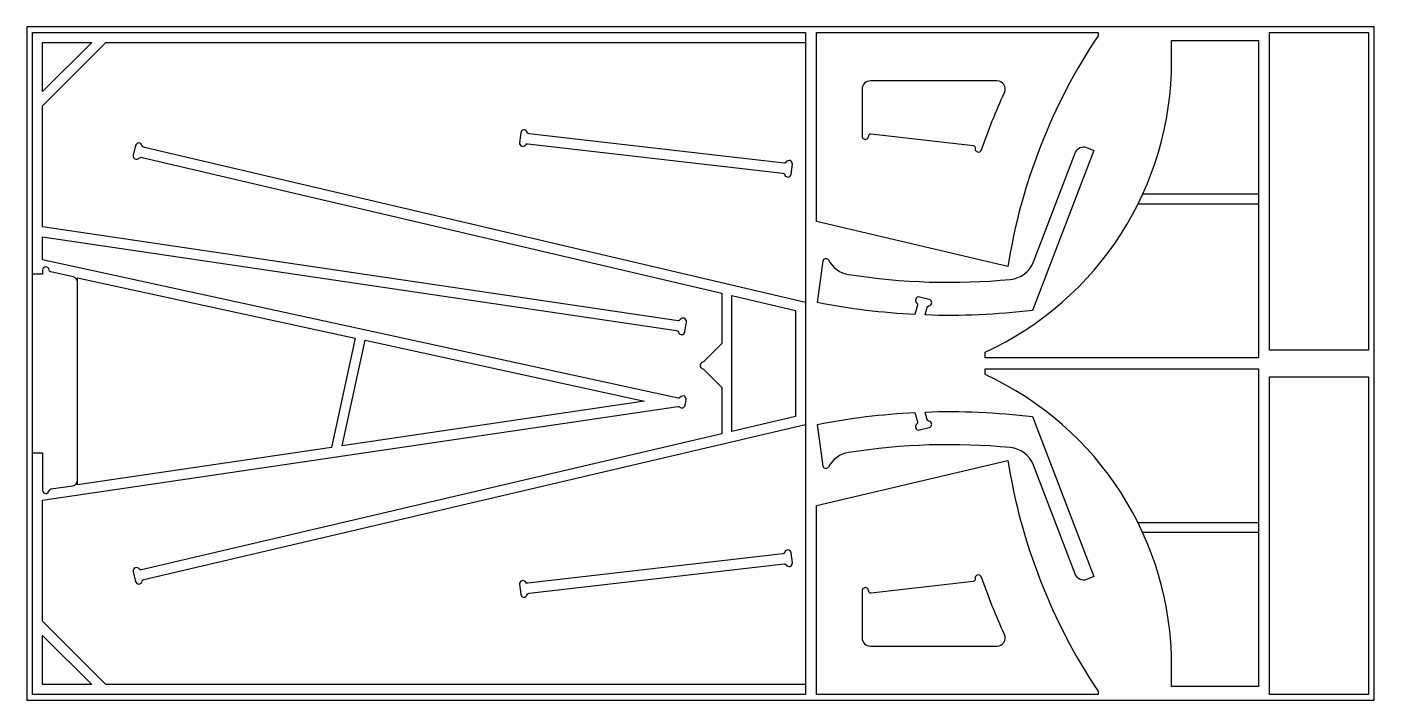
# Model space of a CAD drawing. Header units: millimetres. Extents: x 0 to 2440, y 0 to 1220.
import ezdxf

# ---------------------------------------------------------------- set-up
doc = ezdxf.new("R2010")
doc.units = ezdxf.units.MM
doc.layers.add('Basisplaat', color=7, linetype='Continuous', true_color=0x000000)
doc.layers.add('Onderdelen', color=7, linetype='Continuous', true_color=0x000000)

msp = doc.modelspace()

# ---------------------------------------------------------------- linework, layer by layer
at = {"layer": 'Basisplaat'}
msp.add_lwpolyline([(0, 0), (2440, 0), (2440, 1220), (0, 1220)], close=True, dxfattribs=at)
at = {"layer": 'Onderdelen'}
for points in [[(1410, 1210), (1410, 10), (10, 10), (10, 1210)], [(2250.67772, 634.4), (2250.67772, 1210), (2430, 1210), (2430, 634.4)], [(28.2, 1102.73869), (28.2, 1191.8), (117.26131, 1191.8)], [(1277, 486.88411), (1277, 733.11589), (1391.8, 706.20266), (1391.8, 513.79734)], [(570.8002, 460.72139), (612.45836, 652.01575), (1118.62424, 541.78802)], [(2250.67772, 10.4), (2250.67772, 586), (2430, 586), (2430, 10.4)], [(28.2, 28.2), (28.2, 117.26131), (117.26131, 28.2)]]:
    msp.add_lwpolyline(points, close=True, dxfattribs=at)
for points in [[(1430, 1210), (1940, 1210), (1940, 1204, 0.1081076482), (1776.81545, 785.91108), (1430, 867.21704)], [(2073.3897, 1158), (2073.3897, 1195.6), (2230.39488, 1195.6), (2230.39488, 620), (1735.39488, 620), (1735.39488, 630.48606, 0.2928843921)], [(1512.62425, 1022.26644, 1.004171237), (1524.62404, 1022.31639, -0.450855583), (1529.08344, 1026.3232), (1713.93585, 1004.945, -0.4349932389), (1717.40764, 1000.23349, 0.9289102361), (1728.9752, 997.16571, -0.024381509), (1770.65205, 1101.00774, 0.5466979018), (1757.0202, 1122.26655), (1527.62425, 1122.26655, 0.4142135624), (1512.62425, 1107.26655)], [(903.35758, 1006.38424, -0.2982167239), (907.27509, 1008.34717), (1369.2655, 954.91793, -0.2982166794), (1372.63157, 952.11265, 0.8128356976), (1384.33024, 953.17569), (1386.42114, 971.25519, 0.8128356609), (1375.27391, 974.96036, -0.2982167239), (1371.3564, 972.99743), (909.36599, 1026.42667, -0.2982172522), (905.99992, 1029.23195, 0.8128356976), (894.30125, 1028.16891), (892.21035, 1010.08941, 0.8128365192)], [(1918.8606, 1001.63014), (1932.67759, 996.32629), (1821.36082, 706.3362, -0.0392730814), (1627.04906, 697.90704), (1630.48588, 711.28959, -0.2982170334), (1633.72235, 714.24345, 0.8128356744), (1634.25808, 725.9781), (1616.6301, 730.50519, 0.8128352635), (1611.44524, 719.9645, -0.2982165418), (1612.8579, 715.81668), (1608.46221, 698.70035, -0.035926169), (1431.8204, 720.35428), (1442.21412, 796.1704, -0.7325820293), (1451.61125, 797.78382, 0.2392551546), (1488.32083, 771.30939, 0.0623145363), (1781.17011, 762.32991, 0.2849743799), (1823.16525, 794.19164), (1899.48137, 993.00195, -0.4142135624)], [(2073.3897, 24.8), (2073.3897, 62.4, 0.2928843921), (1735.39488, 589.91394), (1735.39488, 600.4), (2230.39488, 600.4), (2230.39488, 24.8)], [(1932.67759, 223.67371), (1918.8606, 218.36986, -0.4142135624), (1899.48137, 226.99805), (1823.16525, 425.80836, 0.2849743799), (1781.17011, 457.67009, 0.0623145363), (1488.32083, 448.69061, 0.2392551546), (1451.61125, 422.21618, -0.7325820293), (1442.21412, 423.8296), (1431.8204, 499.64572, -0.035926169), (1608.46221, 521.29965), (1612.8579, 504.18332, -0.2982165418), (1611.44524, 500.0355, 0.8128352635), (1616.6301, 489.49481), (1634.25808, 494.0219, 0.8128356744), (1633.72235, 505.75655, -0.2982170334), (1630.48588, 508.71041), (1627.04906, 522.09296, -0.0392730814), (1821.36082, 513.6638)], [(1430, 352.78296), (1776.81545, 434.08892, 0.1081076482), (1940, 16), (1940, 10), (1430, 10)], [(892.21035, 209.91059), (894.30125, 191.83109, 0.8128356976), (905.99992, 190.76805, -0.2982167749), (909.36599, 193.57333), (1371.3564, 247.00257, -0.2982167239), (1375.27391, 245.03964, 0.8128356609), (1386.42114, 248.74481), (1384.33024, 266.82431, 0.8128356976), (1372.63157, 267.88735, -0.2982166794), (1369.2655, 265.08207), (907.27509, 211.65283, -0.2982163899), (903.35758, 213.61576, 0.8128352336)], [(1512.62425, 112.73345, 0.4142135624), (1527.62425, 97.73345), (1757.0202, 97.73345, 0.5466979018), (1770.65205, 118.99226, -0.024381509), (1728.9752, 222.83429, 0.9289102361), (1717.40764, 219.76651, -0.4349932389), (1713.93585, 215.055), (1529.08344, 193.6768, -0.450855583), (1524.62404, 197.68361, 1.004171237), (1512.62425, 197.73356)]]:
    msp.add_lwpolyline(points, format="xyb", close=True, dxfattribs=at)
for points in [[(1410, 28.2), (143, 28.2), (28.2, 143), (28.2, 362.0296), (1178.70907, 532.28114, -0.2320518968), (1182.0652, 531.20934, 0.5864295143), (1192.08367, 534.2603), (1194.19542, 543.95745, 0.8128355963), (1183.47034, 548.74929, -0.2982167362), (1179.37756, 547.18433), (28.2, 797.87623), (28.2, 839.57221), (1176.73185, 669.61326, -0.2982170644), (1180.00709, 666.70245, 0.8128361959), (1191.73363, 667.3933), (1194.39785, 685.39725, 0.8128361172), (1183.37395, 689.45469, -0.2982165734), (1179.39606, 687.6172), (28.2, 857.9704), (28.2, 1077), (143, 1191.8), (1410, 1191.8)], [(1410, 720.62938), (212.76488, 1001.30415, -0.2679494118), (208.39063, 1005.41097, 0.7673260349), (196.80528, 1005.04565), (192.65118, 987.32607, 0.7673262082), (202.86704, 981.84977, -0.2679494069), (208.61078, 983.58457), (1258.8, 737.38262), (1258.8, 645.973), (1226.19191, 613.36491, -0.1516199264), (1224.09338, 612.26049, 0.8314851505), (1224.09338, 600.46197, -0.1516202618), (1226.19191, 599.35755), (1258.8, 566.74946), (1258.8, 482.61738), (207.41602, 236.13533, -0.298216517), (203.29893, 237.63521, 0.8128354456), (192.65118, 232.67393), (196.80528, 214.95435, 0.8128352493), (208.54862, 215.24234, -0.2982165384), (211.57012, 218.41576), (1410, 499.37062)], [(91.6, 757.38639, 0.3527172515), (83.72783, 767.15738), (43.33003, 775.95481, -0.3355511387), (40.1887, 779.61779, 0.9697665395), (28.2, 779.24968), (28.2, 772), (10, 772)], [(10, 448), (28.2, 448), (28.2, 380.42779, 0.9181589626), (40.11294, 379.40937, -0.3240031845), (43.46935, 382.68734), (83.06385, 388.5465, 0.3718098136), (91.6, 398.43878)]]:
    msp.add_lwpolyline(points, format="xyb", dxfattribs=at)
for points in [[(2230.39488, 916.9), (2020.96779, 916.9)], [(2230.39488, 898.7), (2012.27563, 898.7)], [(91.6, 757.38639), (91.6, 765.44306), (594.67515, 655.8884), (551.5534, 457.87326), (91.6, 389.80968), (91.6, 398.43878)], [(91.6, 398.43878), (91.6, 757.38639)], [(2012.27563, 321.7), (2230.39488, 321.7)], [(2230.39488, 303.5), (2020.96779, 303.5)]]:
    msp.add_lwpolyline(points, dxfattribs=at)

doc.saveas('drawing.dxf')
